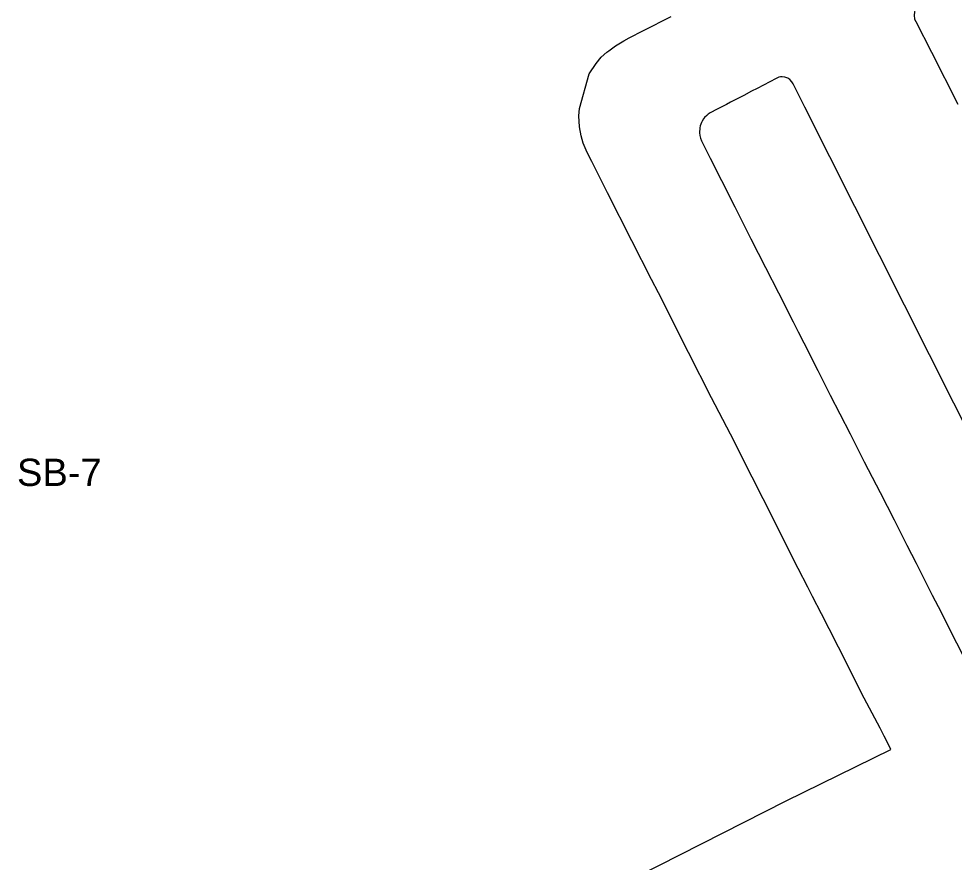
# Model space of a CAD drawing. Header units: metres. Extents: x 662613 to 666742, y 2728069 to 2732733.
# Drawn here: x 664768 to 664829.7, y 2730742 to 2730797.6 of the extents above; entities that cross this region are included whole.
import ezdxf
from ezdxf.enums import TextEntityAlignment as Align

# ---------------------------------------------------------------- set-up
doc = ezdxf.new("R2010")
doc.units = ezdxf.units.M
doc.header["$MEASUREMENT"] = 0
doc.layers.add('DQ_PLOT_ID', color=252, linetype='Continuous', lineweight=18)
doc.layers.add('Xref_DQ_MasterPlan_2024$0$DQ_ROADS', color=8, linetype='Continuous', lineweight=13)
doc.styles.add('DQ_Plot_ID', font='arial.ttf')

# ---------------------------------------------------------------- blocks, each defined once
blk = doc.blocks.new('Xref_DQ_MasterPlan_2024$0$DQ_Roads_')
at = {"layer": 'Xref_DQ_MasterPlan_2024$0$DQ_ROADS'}
for points in [[(664794.8813, 2730734.0095), (664818.6133, 2730746.0507), (664825.5244, 2730749.4388), (664825.3722, 2730749.7719), (664825.0832, 2730750.332), (664824.821, 2730750.8444), (664823.5907, 2730753.1681), (664822.6582, 2730755.0331), (664822.0683, 2730756.195), (664821.4576, 2730757.3926), (664820.9452, 2730758.3936), (664820.3573, 2730759.5346), (664820.0365, 2730760.1572), (664819.4169, 2730761.3906), (664818.4248, 2730763.339), (664817.8171, 2730764.5425), (664816.3662, 2730767.4025), (664814.9332, 2730770.2506), (664813.6998, 2730772.6518), (664812.1774, 2730775.625), (664810.1844, 2730779.5634), (664809.7331, 2730780.4477), (664808.4297, 2730783.0014), (664806.8179, 2730786.1712), (664805.7842, 2730788.2328), (664805.4922, 2730788.8286), (664805.2241, 2730789.4482), (664805.0871, 2730789.9249), (664804.9887, 2730790.5088), (664804.9411, 2730791.2357), (664804.9828, 2730791.7243), (664805.6293, 2730794.0242), (664806.0702, 2730794.6915), (664806.4098, 2730795.1146), (664806.7911, 2730795.4483), (664806.9222, 2730795.5317), (664807.3572, 2730795.8653), (664807.8994, 2730796.199), (664808.2479, 2730796.3777), (664809.2132, 2730796.8723), (664811.0364, 2730797.7899)], [(664833.2027, 2730801.5266), (664828.636, 2730799.1883), (664827.4279, 2730798.5775), (664827.3039, 2730798.4854), (664827.2259, 2730798.4039), (664827.1055, 2730798.2055), (664827.0736, 2730798.0815), (664827.0488, 2730797.8938), (664827.0877, 2730797.6281), (664827.1692, 2730797.4722), (664828.1995, 2730795.4439), (664829.9394, 2730792.0188)], [(664839.3045, 2730753.1621), (664828.0684, 2730775.4766), (664819.8376, 2730791.823), (664819.0717, 2730793.344), (664818.9897, 2730793.4855), (664818.8607, 2730793.6321), (664818.7279, 2730793.7248), (664818.535, 2730793.7999), (664818.3546, 2730793.8225), (664818.2419, 2730793.8074), (664818.1392, 2730793.7899), (664818.0953, 2730793.7711), (664818.0465, 2730793.7461), (664817.9651, 2730793.706), (664817.5386, 2730793.488), (664816.6937, 2730793.0496), (664816.328, 2730792.8605), (664815.8175, 2730792.5949), (664815.4593, 2730792.4121), (664814.9501, 2730792.1415), (664814.672, 2730791.9987), (664814.2318, 2730791.7745), (664813.9268, 2730791.6167), (664813.7226, 2730791.5102), (664813.6061, 2730791.4388), (664813.4721, 2730791.3511), (664813.4394, 2730791.3241), (664813.3786, 2730791.2706), (664813.2369, 2730791.1378), (664813.1661, 2730791.0404), (664813.0651, 2730790.8898), (664813.0226, 2730790.7924), (664812.942, 2730790.578), (664812.9154, 2730790.4434), (664812.9074, 2730790.1139), (664812.9269, 2730789.9403), (664812.95, 2730789.8482), (664812.9677, 2730789.7791), (664813.0279, 2730789.5984), (664813.151, 2730789.3327), (664813.3051, 2730789.028), (664813.5986, 2730788.4594), (664814.3444, 2730786.9785), (664815.2283, 2730785.239), (664816.2894, 2730783.1381), (664817.2548, 2730781.2285), (664818.1069, 2730779.5669), (664819.0794, 2730777.6503), (664819.4149, 2730776.9928), (664819.7862, 2730776.265), (664820.7055, 2730774.4405), (664821.5257, 2730772.8214), (664822.1653, 2730771.5778), (664822.8402, 2730770.2564), (664823.7666, 2730768.4176), (664824.81, 2730766.3912), (664825.7364, 2730764.5879), (664826.5789, 2730762.9206), (664827.1822, 2730761.7363), (664827.7199, 2730760.6847), (664828.2562, 2730759.6286), (664828.8297, 2730758.498), (664829.4642, 2730757.2512), (664830.2507, 2730755.714)]]:
    blk.add_lwpolyline(points, dxfattribs=at)
blk = doc.blocks.new('Xref_DQ_MasterPlan_2024')
blk.add_blockref('Xref_DQ_MasterPlan_2024$0$DQ_Roads_', (0, 0))

msp = doc.modelspace()

# ---------------------------------------------------------------- block references
msp.add_blockref('Xref_DQ_MasterPlan_2024', (0, 0))

# ---------------------------------------------------------------- texts
at = {"layer": 'DQ_PLOT_ID', "style": 'DQ_Plot_ID'}
msp.add_text('SB-7', height=1.8, dxfattribs=at).set_placement((664770.666, 2730766.826), align=Align.CENTER)

doc.saveas('drawing.dxf')
